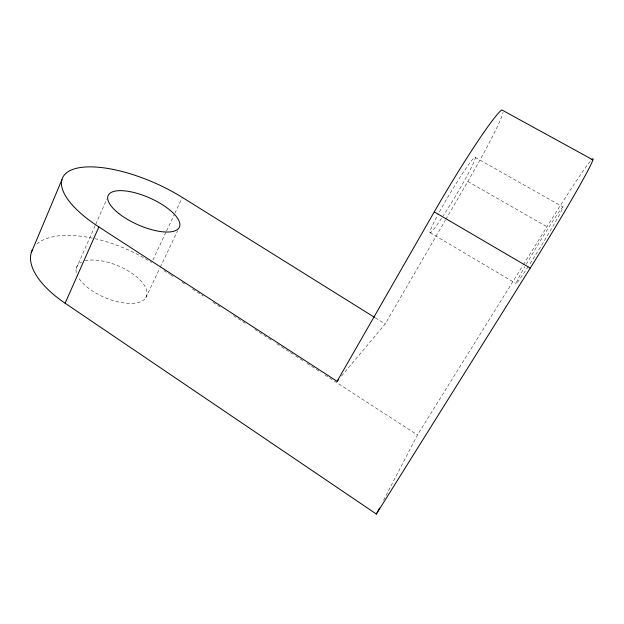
<?xml version="1.0" encoding="UTF-8"?>
<svg xmlns="http://www.w3.org/2000/svg" width="624" height="624" viewBox="0 0 624 624"><rect width="100%" height="100%" fill="white"/><g stroke="black" fill="none" stroke-linecap="round" stroke-linejoin="round"><path stroke-width="0.47" stroke-dasharray="3.12 2.34" d="M76.198 268.554L95.269 225.303M95.659 224.422L106.946 198.83M152.911 259.958L166.171 231.777M166.585 230.896L174.463 214.165M174.876 213.283L182.333 197.434M145.727 297.835L159.806 268.211M160.22 267.337L177.598 230.74M383.518 500.292L417.472 434.959L522.818 265.598M341.461 376.108L385.18 323.989L445.318 220.264M445.809 219.422L467.805 181.475A98.108 6.77 -59.1 0 0 503.038 112.32M523.333 264.771L546.967 226.769A100.433 3.752 -58.5 0 1 591.349 160.04M475.355 157.49L562.895 206.918M467.805 181.475L546.967 226.769M430.123 232.674L516.134 283.577M375.281 317.811L385.18 323.989M163.933 270.559L169.658 274.271M170.477 274.802L172.934 276.393M181.927 282.227L185.195 284.341M192.559 289.115L203.19 296.01M213.002 302.375L221.185 307.679M233.454 315.635L246.542 324.121M254.717 329.425L271.892 340.564M276.799 343.746L294.793 355.407M295.612 355.937L302.968 360.711M307.063 363.363L320.962 372.38M325.057 375.032L417.472 434.959M439.397 211.988A43.953 3.019 -59.1 0 1 468.538 164.674A43.953 3.019 -59.1 0 1 471.377 167.489A43.953 3.019 -59.1 0 1 443.219 215.771M441.535 218.33A43.953 3.019 -59.1 0 1 438.422 213.782M526.235 264.35A44.99 1.677 -58.5 0 1 556.39 215.725A44.99 1.677 -58.5 0 1 558.776 215.943A44.99 1.677 -58.5 0 1 529.448 264.638M528.317 266.401A44.99 1.677 -58.5 0 1 524.823 266.791M36.832 244.07A84.458 38.47 23 0 1 93.974 238.462M94.91 238.672A84.458 38.47 23 0 1 151.663 262.603M84.989 260.894A37.885 17.207 23 0 1 139.324 279.302A37.885 17.207 23 0 1 128.614 303.373A37.885 17.207 23 0 1 77.953 276.705M76.354 272.665A37.885 17.207 23 0 1 81.697 262.072"/><path stroke-width="0.94" d="M31.255 252.697L61.924 179.689M591.731 159.65A100.433 3.752 -58.5 0 1 530.252 268.094L376.366 514.051L65.114 303.225L98.881 226.957A86.884 32.737 23.9 0 1 73.125 169.283A86.884 32.737 23.9 0 1 182.333 197.434L374.455 317.296M376.366 514.051L379.493 508.03M98.881 226.957L337.085 381.319L434.257 211.887A98.108 6.77 -59.1 0 1 501.86 109.949L592.8 159.799M337.085 381.319L338.333 379.829M434.257 211.887L530.252 268.094M65.114 303.225A84.458 38.47 23 0 1 32.253 250.084M118.771 213.478A38.969 14.641 23.9 0 0 178.838 228.127A38.969 14.641 23.9 0 0 133.715 192.442A38.969 14.641 23.9 0 0 118.771 213.478"/></g></svg>
